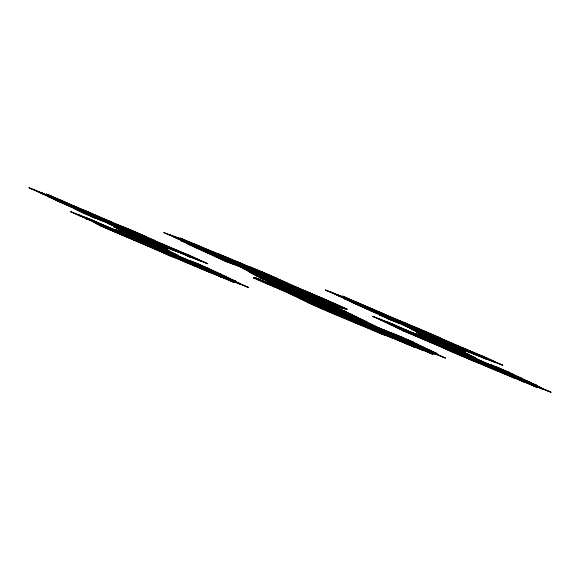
<?xml version="1.0" encoding="UTF-8"?>
<svg xmlns="http://www.w3.org/2000/svg" width="580" height="580" viewBox="0 0 580 580"><rect width="100%" height="100%" fill="white"/><g stroke="black" fill="none" stroke-linecap="round" stroke-linejoin="round"><path stroke-width="0.87" d="M207.705 263.726L199.607 260.036L169.309 248.559L164.517 247.457L115.087 225.091L123.322 227.36L155.331 240.773L46.364 194.039L108.329 221.632L145.399 236.321L132.682 230.695L55.339 199.991C103.03 221.937 153.076 238.496 200.499 261.036C146.631 239.236 93.039 216.695 40.078 192.734C96.809 214.361 151.387 241.113 207.705 263.726C147.965 238.8 88.058 214.31 29 187.782C75.886 206.698 121.894 228.085 167.794 249.284L167.729 249.654L108.322 223.554L167.366 249.886L170.803 251.821L170.455 252.554C153.265 246.203 137.04 236.792 119.871 230.528L142.477 241.635L210.598 272.767L88.095 218.892L70.68 211.693C124.947 236.655 181.286 256.744 235.763 281.286C190.399 262.537 144.558 244.948 99.521 225.431L93.569 222.14L142.477 241.635L235.763 281.286M415.606 347.645L341.721 316.173L255.533 277.936L318.34 304.558L346.354 316.027L354.793 318.55L401.07 336.733L417.411 344.223C361.731 324.669 307.458 301.448 253.409 277.834L255.533 277.936L274.797 285.425C322.27 304.942 368.206 327.997 415.606 347.645L289.775 291.037L275.638 283.685L275.681 283.228C247.152 268.286 216.456 257.853 187.478 243.788L189.138 244.434C241.918 264.531 293.69 286.977 345.673 309.06C329.237 304.108 313.606 295.764 298.33 287.883L263.371 272.411L217.116 253.38L217.601 254.808L219.088 255.881L338.147 307.915L367.684 322.407L249.154 271.969C309.821 303.246 375.564 323.423 436.834 353.488C376.688 330.752 319.145 301.904 259.608 277.689L300.708 294.466L424.553 347.637L399.214 338.415L385.939 331.963L354.793 318.55L274.797 285.425L266.8 281.14L357.352 317.231L243.665 268.779L352.089 314.621L300.708 294.466L251.923 273.412L246.529 269.968L240.49 267.01L223.14 260.289L181.207 240.7C234.733 260.195 285.817 285.534 338.147 307.915L297.873 292.204L251.923 273.412M210.598 272.767C175.16 257.767 139.062 242.875 104.516 226.591L93.569 222.14M255.765 277.704L289.761 293.719L431.339 350.878L385.939 331.963L386.034 331.368L383.17 329.679M525.052 382.351L473.273 360.129L416.375 334.116L416.338 333.66L441.365 344.208L525.052 382.351L515.837 378.262L515.518 377.304L481.059 361.086L372.599 316.332L391.986 323.698L433.731 342.214L537.073 385.483C492.326 367.118 447.173 349.74 402.738 330.622L380.226 319.834L409.56 331.513M514.09 377.95L443.483 345.818L418.738 333.819L465.102 352.234L405.152 325.96L465.341 352.727L464.732 351.676L418.738 333.819C458.454 351.125 498.387 367.626 537.182 386.954L537.558 387.433L512.589 377.109L514.09 377.95C486.75 367.147 460.194 354.931 433.731 342.214L433.093 341.301L416.338 333.66L465.341 352.727L475.788 357.969L411.068 329.281L474.056 358.687L537.073 385.483M325.373 290L413.613 328.519L483.698 356.424L494.087 361.34L440.466 338.531L399.257 321.885L370.076 308.002L325.373 290L355.525 302.499L357.055 302.339C386.505 316.122 417.491 326.613 446.172 341.779L447.187 343.317C465.196 351.828 484.59 356.867 502.679 365.219C446.774 342.925 392.674 316.346 336.4 294.923C389.122 318.768 442.453 341.221 496.11 362.826C446.462 339.474 394.146 322.255 344.542 298.751L427.75 332.362L440.198 337.864L404.209 323.625L342.483 296.148C389.97 318.275 438.009 339.808 486.663 359.368C452.27 342.642 416.454 329.172 381.85 312.968L342.483 296.148M164.93 250.792L160.747 250.118L104.516 226.591L105.611 226.707L85.18 217.246L77.358 214.259L185.382 262.109L234.436 282.438L190.588 260.971L164.93 250.792C186.1 260.521 208.503 267.264 229.136 278.226C215.774 273.673 203.841 265.756 190.588 260.971L199.665 264.792M404.209 323.625L399.257 321.885L399.054 322.241L399.642 322.944L464.732 351.676L457.548 347.884L417.977 332.246L406.435 325.953L351.618 302.158C390.282 316.948 427.822 334.109 465.718 350.748L448.92 342.077L416.643 327.946M246.42 267.351L219.088 255.881L189.138 244.434C240.33 267.3 294.19 283.606 344.361 308.741C310.575 295.321 277.602 279.698 243.752 266.626L243.404 267.09L239.62 266.14L214.223 256.135C258.013 271.186 299.737 291.544 342.751 308.466L266.64 274.659L217.116 253.38L194.256 243.905L163.821 232.587L295.532 290.087L338.147 307.915M117.841 225.511L109.729 221.183L57.485 200.832L145.464 236.923L190.392 257.274L175.254 249.98L157.738 243.491C120.734 229.006 84.317 213.128 48.227 196.569C99.202 215.724 148.059 240.069 198.636 260.173M246.529 269.968C269.823 277.834 291.617 288.709 312.808 300.781C352.843 318.724 392.646 337.226 433.035 354.365L420.906 349.022L405.173 343.36L396.749 339.648L383.699 331.927L354.793 318.55L256.273 275.892L307.473 296.532L363.413 320.276L376.239 326.482L369.467 324.271L370.62 325.8L413.692 342.243L394.342 334.167L409.335 342.106L445.404 358.041C399.482 339.626 352.742 323.401 307.806 302.543L289.761 293.719M372.599 316.332L450.029 351.031L483.234 364.015L484.329 363.181L477.311 359.114L470.308 356.2L466.015 354.967L462.659 354.67L395.944 326.968L443.483 345.818L474.056 358.687L508.943 372.244L530.12 382.285C516.512 377.631 504.288 369.656 490.796 364.755L499.728 368.503M179.438 252.575L172.92 250.161L108.329 221.632L103.24 219.835L102.863 220.117L103.428 220.813L167.794 249.284L120.299 230.064L113.39 226.505L177.132 254.852C158.202 246.601 139.903 237.01 120.633 229.622C105.799 220.777 88.653 216.768 73.522 208.271M196.301 263.074L209.126 268.649C173.355 256.433 139.802 238.481 104.226 225.678L114.485 229.898L116.203 229.811L120.589 231.261L167.729 249.654L119.871 230.528L145.297 241.845L170.796 252.155L213.179 272.629L248.588 287.557C217.71 273.289 185.875 261.435 154.302 248.835C129.115 237.336 104.248 224.91 78.242 215.173C111.606 226.606 142.455 243.955 174.739 257.781L170.418 255.171L170.02 254.344L172.912 254.772L234.436 282.438C188.703 262.508 142.18 244.513 96.816 223.72L104.487 226.845M423.03 331.202L422.545 331.485L413.605 327.454L405.355 323.082L344.542 298.751M461.977 355.04L462.659 354.67L492.152 366.741L508.943 372.244L496.117 366.683M329.81 291.501L344.643 297.881L354.735 303.028L353.749 302.992C395.988 322.93 439.393 340.431 483.22 356.685L483.698 356.424M157.905 243.303L150.039 240.098L150.691 241.091L169.309 248.559L169.041 248.16C153.41 240.171 137.489 232.681 121.256 226.156M488.904 367.336L483.234 364.015L505.252 373.02L521.725 378.414C495.356 368.235 470.228 354.982 443.483 345.818L435.819 343.737L421.239 338.198L401.94 329.976C440.227 345.31 477.471 363.152 515.837 378.262M343.2 307.965L347.188 309.242C321.508 297.257 295.285 286.614 268.555 277.226L267.996 277.479L239.62 266.14L173.659 237.046L228.172 257.861L242.512 265.147L251.118 267.308L287.02 282.902L286.542 282.902L298.801 289.289L332.492 305.051L251.872 273.1M120.633 229.622L118.915 229.165L177.436 255.475C157.129 246.616 136.046 239.728 116.203 229.811L141.382 240.461L221.749 277.262L209.279 271.998L213.28 273.02L239.634 283.417L224.561 276.587L224.032 276.689L239.823 284.214L220.523 275.971M163.821 232.587L196.04 245.717L196.635 245.499L203.348 248.023L229.854 259.753L243.752 266.626M29 187.782L59.399 200.397L60.944 200.238L103.24 219.835M132.16 237.771L149.56 245.427L169.795 255.896M127.578 229.405L126.817 229.564L133.001 232.892L167.207 248.124L134.879 235.183L150.691 241.091L150.169 241.237L164.517 247.457M369.786 310.43L399.257 321.885M416.375 334.116L405.819 330.165L386.621 321.683C415.468 335.218 444.911 347.521 473.635 361.282M33.495 189.305C45.559 195.598 59.356 199.1 70.644 206.611L80.801 211.091L81.526 211.026L79.431 209.365L81.432 209.387L85.92 210.946L97.484 215.992L108.329 221.632M159.377 250.183L160.747 250.118L194.583 263.632M205.037 251.843L212.164 254.62L219.255 256.519L219.088 255.881L179.923 238.039L226.903 259.006L238.938 262.232L254.04 270.135L255.983 270.055L263.371 272.411L276.37 278.146L266.64 274.659L262.073 272.136M445.404 358.041L385.816 333.5L356.62 323.488L327.918 309.517C319.819 309.582 313.12 303.427 305.58 301.187C336.284 313.214 365.639 328.555 396.749 339.648M142.477 241.635C127.585 237.655 113.245 231.108 99.071 224.931L114.506 231.021L115.319 230.659L114.485 229.898L132.624 237.633L124.352 234.313L125.476 235.183M161.102 245.688L157.738 243.491C171.375 249.965 186.209 253.264 199.607 260.036L154.164 240.591L166.148 245.47L167.953 246.884L190.037 255.461M377.363 311.416L375.507 311.445L377.682 313.142L366.886 308.763C357.403 302.187 345.622 299.2 335.298 294.053L348.964 300.462M474.056 358.687L474.244 359.056L472.156 358.991L478.406 363.08L413.003 334.479L406.935 331.695L406.711 331.332L407.464 331.303L405.819 330.165L427.322 339.75L450.029 351.031L461.114 355.902L515.961 377.848L537.558 387.433L536.703 387.273C496.647 368.771 455.909 351.458 416.476 331.883L454.691 347.239L463.608 350.298L429.077 334.95L422.545 331.485C446.063 342.613 470.619 351.052 494.153 361.927M269.033 279.517L270.824 279.632L267.996 277.479L302.716 290.507L336.146 304.369L333.014 304.079L333.812 304.768L327.801 302.593L247.573 270.795M326.438 309.51L306.842 300.353L254.548 277.958L264.531 282.677L310.314 300.36L312.808 300.781L365.008 321.298L354.793 318.55M437.929 340.634L430.81 338.524L470.308 356.2L469.322 354.887L440.372 342.019L432.086 337.734L432.549 337.502L447.187 343.317L454.691 347.239L461.702 351.835L469.322 354.887M411.147 328.49L414.033 329.077L411.024 327.106L413.605 327.454M481.059 361.086L513.721 374.658L494.254 368.452L494.892 369.576M114.593 226.207L117.66 226.889L92.771 216.884L82.737 212.57L92.546 215.956L101.957 220.792L80.801 211.091M312.808 294.205L299.411 288.528M223.14 260.289L233.805 264.494L226.251 260.384L202.289 250.234L208.793 251.314L203.348 248.023L194.256 243.905M251.118 267.308L263.769 274.13L266.64 274.659L288.231 285.86L333.812 304.768M180.416 257.121L213.527 270.911L193.742 264.096L191.864 263.726L191.313 264.06L191.646 264.48M175.254 249.98L196.344 259.463M387.715 318.812C413.185 326.801 436.711 339.909 461.448 349.856M170.803 251.821L163.024 248.682L157.55 245.137L157.992 244.934L140.737 238.09L132.102 235.32L141.382 240.461L172.854 254.468M91.285 216.579L96.019 218.653M179.923 238.039L194.198 243.97L196.635 245.499L169.048 234.378M364.508 306.929L366.502 307.008L357.055 302.339M68.353 204.812L70.463 204.936L60.944 200.238M426.133 332.014L437.951 338.872L453.27 348.856L415.7 334.211L416.955 335.146L416.868 335.827L413.003 334.479L399.402 328.642L433.731 342.214M253.409 277.834L266.031 282.344C306.494 298.2 345.042 318.181 384.917 335.269L356.482 320.617C384.786 328.983 411.655 342.033 438.357 354.663C420.094 347.05 401.686 340.076 383.699 331.927M416.476 331.883L417.977 332.246M261.036 280.901C285.382 291.885 310.43 301.375 335.704 309.981L295.532 290.087L288.231 285.86L269.229 278.589L239.62 266.14L240.49 267.01L254.881 272.68L346.449 311.837L307.473 296.532L297.873 292.204M67.476 203.333L39.005 191.871L52.722 198.302M226.251 260.384L231.993 262.087L226.903 259.006M412.3 329.36L425.038 334.065L420.174 331.252L423.523 332.296M176.769 237.481L187.449 241.824L187.449 241.374L181.692 238.59M408.726 343.389L423.958 348.798L435.971 354.481L408.646 342.78L408.726 343.389L413.917 346.76L423.661 350.675L396.698 337.85L405.471 343.084M393.37 338.56L385.192 334.645L369.126 325.656L370.62 325.8L346.354 316.027L354.547 320.812L354.931 321.893C340.96 316.781 327.04 310.641 313.715 304.275L299.077 298.026L331.767 312.787L341.721 316.173L335.61 311.105L269.446 282.728L363.413 320.276M127.607 230.304L124.033 229.165L128.608 231.848L115.347 226.903M212.817 271.759L221.139 274.507L176.842 255.606L183.237 258.999L180.655 259.195L185.382 262.109M274.942 277.661C297.453 291.493 323.386 298.055 347.188 309.242M402.738 330.622L413.003 334.479M132.334 237.206L153.533 245.238L141.803 236.792L130.935 230.311M99.521 225.431L110.345 229.535M515.961 377.848L529.808 383.097L551 392.218L537.182 386.954L505.252 373.02L504.673 373.194L506.209 374.361M378.74 329.454L385.939 331.963M344.643 297.881L348.37 298.845L356.809 302.347M410.125 333.522C426.604 340.641 443.026 348.399 460.614 352.256L460.361 351.69L461.702 351.835L423.596 336.98L428.779 339.677L425.684 338.662L427.322 339.75M40.934 192.4L48.444 195.736L52.236 196.729L46.364 194.039M388.709 318.072L379.066 314.759L398.409 323.031L388.709 318.072L384.344 315.034M107.177 228.455C124.562 236.198 142.114 243.803 160.595 248.515L163.024 248.682L123.149 233.008L127.832 235.494L115.797 230.071M483.22 356.685L487.055 358.07M188.848 255.417L193.053 256.962M322.306 297.997L322.603 298.584L326.859 300.164M337.183 294.56L348.37 298.845L344.803 296.982M90.777 219.363L85.18 217.246L88.588 219.465L85.731 218.624L97.338 222.995L90.777 219.363L108.475 227.251M307.806 302.543L314.635 305.174M128.977 235.103L128.419 234.414L129.123 234.276L128.18 233.421L120.299 230.064M437.9 337.082L474.889 352.995M167.047 246.123L180.699 251.792M118.915 229.165L140.737 238.09M412.655 328.94L432.549 337.502L429.077 334.95M116.087 226.657L136.032 235.248L133.661 233.878L133.001 232.892M361.891 321.893L335.61 311.105L345.223 314.215L346.956 314.208C329.592 303.942 310.249 297.322 292.827 287.136M551 392.218L515.518 377.304L529.808 383.097L542.539 389.021L523.102 380.741M248.588 287.557L202.913 268.33L201.891 268.308L202.957 269.272M470.329 351.574L502.679 365.219M254.011 274.623L275.638 283.685M48.227 196.569L58.544 200.89L48.444 195.736M492.224 361.376L446.172 341.779M206.161 250.777L174.906 237.097L184.041 241.751M181.207 240.7L191.813 245.159L184.614 240.946M436.834 353.488L422.066 347.63L423.958 348.798M418.289 332.971L426.199 336.327L428.953 338.865M70.68 211.693L80.417 215.832M466.015 354.967L495.559 367.742M395.944 326.968L406.935 331.695M227.672 278.531L217.072 273.963L213.179 272.629L213.28 273.02M536.703 387.273L523.791 381.691L538.044 386.831L525.951 380.828L529.808 383.097M433.093 341.301L443.483 345.818M233.414 282.199L220.603 276.645L235.603 282.141L228.506 278.414M514.308 376.065L541.626 387.904L530.091 382.742M433.035 354.365L420.906 349.022L421.189 348.66L434.326 353.068L429.229 350.45M194.198 243.97L216.956 253.888M344.361 308.741L311.576 294.024L314.599 295.713M412.554 345.745L423.661 350.675M48.684 194.873L60.719 200.252M212.73 273.245L221.749 277.262M381.662 334.152L354.547 320.812M274.797 285.425L300.193 297.098L313.715 304.275M217.203 253.329L229.854 259.753M289.775 291.037L296.322 294.691L327.918 309.517L326.743 307.944L322.806 305.747M325.308 302.245L303.971 292.03M74.037 205.936L81.432 209.387M273.448 285.23L302.006 298.946M475.73 354.699L461.608 347.5M212.164 254.62L227.933 262.385M377.051 313.243L392.493 320.907M381.85 312.968L387.889 316.26M85.92 210.946L91.988 214.252M416.048 346.137L431.825 353.539L409.335 342.106M391.986 323.698L399.025 327.526L387.911 323.364L390.456 324.075L379.081 318.819L382.249 320.428M310.314 300.36L318.34 304.558M492.152 366.741L495.726 368.641M401.07 336.733L403.789 338.183M426.199 336.327L422.421 334.29L424.995 334.943L421.464 332.978M190.581 262.377L193.742 264.096M128.18 233.421L124.649 231.485L127.846 232.413L124.482 230.521M150.445 239.881L143.159 235.567M196.04 245.717L198.889 247.305M355.525 302.499L357.65 303.702M268.555 277.226L263.769 274.13M59.399 200.397L61.516 201.586M322.089 304.362L307.473 296.532M88.37 212.998L92.546 215.956M425.474 339.314L427.366 340.504M440.372 342.019L445.063 345.492M123.293 234.603L124.794 235.618M322.603 298.584L324.01 299.599L318.173 298.156L280.88 283.649L278.538 281.699M142.528 239.199L145.058 241.048L145.297 241.845M315.94 303.985L317.26 304.993M254.04 270.135L256.476 272.817L254.881 272.68L255.446 273.434M457.548 347.884L453.85 345.288"/></g></svg>
